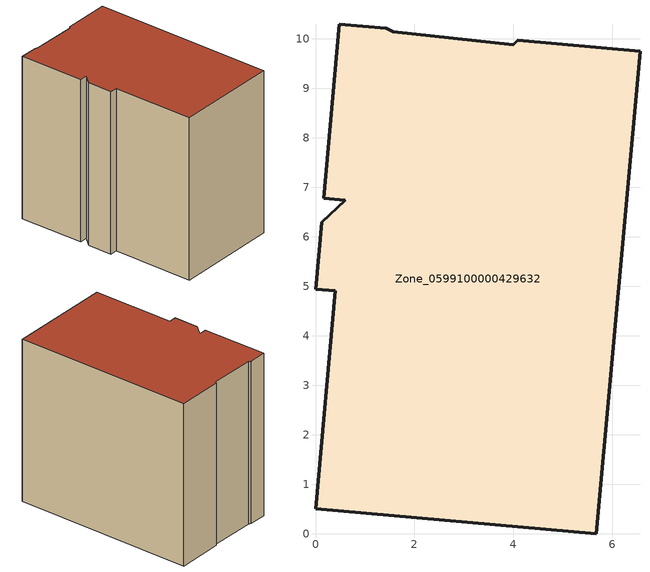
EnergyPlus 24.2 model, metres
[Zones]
Zone_0599100000429632
 floor ground (C_G): 0.48,10.3 1.43,10.21 1.57,10.15 4,9.88 4.09,9.97 6.56,9.75 5.68,0 0,0.51 0.4,4.91 0.01,4.94 0.13,6.3 0.6,6.74 0.17,6.78 z0
 wall outside (C_F): 0.48,10.3 0.17,6.78 0.6,6.74 0.13,6.3 0.01,4.94 0.4,4.91 0,0.51 5.68,0 6.56,9.75 4.09,9.97 4,9.88 1.57,10.15 1.43,10.21 0.48,10.3 z0:8.9
 roof outside (C_R): 1.43,10.21 0.48,10.3 0.17,6.78 0.6,6.74 0.13,6.3 0.01,4.94 0.4,4.91 0,0.51 5.68,0 6.56,9.75 4.09,9.97 4,9.88 1.57,10.15 z8.9
[BUILDING]
Pand.0599100000429632: North Axis=0; Terrain=City; Loads Convergence Tolerance Value=0.04; Temperature Convergence Tolerance Value=0.4; Solar Distribution=FullExterior; Maximum Number of Warmup Days=25; Minimum Number of Warmup Days=1
[Site:Location]
Rotterdam.The.Hague.AP_ZH_NLD Design_Conditions: Latitude=51.96; Longitude=4.45; Time Zone=1; Elevation=-4.5
[SITE:GROUNDTEMPERATURE:BUILDINGSURFACE]
18, 18, 18, 18, 18, 18, 18, 18, 18, 18, 18, 18
[MATERIAL] Thermal Absorptance=0.9; Solar Absorptance=0.7; Visible Absorptance=0.7
Name | Roughness | Thickness | Conductivity | Density | Specific Heat
G.TI.2006-2014 | MediumSmooth | 0.15 | 0.06 | 540 | 1210
F.TI.2006-2014 | Rough | 0.3 | 0.12 | 1920 | 840
R.TI.2006-2014 | MediumRough | 0.2 | 0.08 | 1500 | 1000
[CONSTRUCTION]
C_G: G.TI.2006-2014
C_F: F.TI.2006-2014
C_R: R.TI.2006-2014
[ZONE]
Zone_0599100000429632: Type=1; Multiplier=1; Ceiling Height=Autocalculate; Volume=Autocalculate; Floor Area=autocalculate; Part of Total Floor Area=Yes
[ZONEINFILTRATION:DESIGNFLOWRATE]
Infil_Zone_0599100000429632: Zone or ZoneList or Space or SpaceList=Zone_0599100000429632; Schedule=AlwaysOn; Design Flow Rate Calculation Method=Flow/Area; Flow Rate per Floor Area=0.0015; Constant Term Coefficient=1; Temperature Term Coefficient=0; Velocity Term Coefficient=0; Velocity Squared Term Coefficient=0
[HVACTEMPLATE:ZONE:IDEALLOADSAIRSYSTEM]
Zone_0599100000429632: Maximum Heating Supply Air Temperature=50; Minimum Cooling Supply Air Temperature=13; Maximum Heating Supply Air Humidity Ratio=0.0156; Minimum Cooling Supply Air Humidity Ratio=0.0077; Heating Limit=NoLimit; Cooling Limit=NoLimit; Dehumidification Control Type=ConstantSensibleHeatRatio; Cooling Sensible Heat Ratio=0.7; Dehumidification Setpoint=60; Humidification Control Type=None; Humidification Setpoint=30; Outdoor Air Method=None; Outdoor Air Flow Rate per Person=0.00944; Outdoor Air Flow Rate per Zone Floor Area=0; Outdoor Air Flow Rate per Zone=0; Demand Controlled Ventilation Type=None; Outdoor Air Economizer Type=NoEconomizer; Heat Recovery Type=None; Sensible Heat Recovery Effectiveness=0.7; Latent Heat Recovery Effectiveness=0.65
[ZONECONTROL:THERMOSTAT]
ThermostatControl_Zone_0599100000429632: Zone or ZoneList=Zone_0599100000429632; Control Type Schedule=DualSetpointControlType; Control 1=Thermostat_Zone_0599100000429632; Temperature Difference Between Cutout And Setpoint=0
[THERMOSTATSETPOINT:DUALSETPOINT]
Thermostat_Zone_0599100000429632: Heating Setpoint Temperature Schedule=HeatingSetpoint_Zone_0599100000429632; Cooling Setpoint Temperature Schedule=CoolingSetpoint_Zone_0599100000429632
[SCHEDULE:COMPACT]
HeatingSetpoint_Zone_0599100000429632: Through: 12/31, For: AllDays, Until: 24:00, 21
CoolingSetpoint_Zone_0599100000429632: Through: 12/31, For: AllDays, Until: 24:00, 24
DualSetpointControlType: Through: 12/31, For: AllDays, Until: 24:00, 4
AlwaysOn: Through: 12/31, For: AllDays, Until: 24:00, 1
